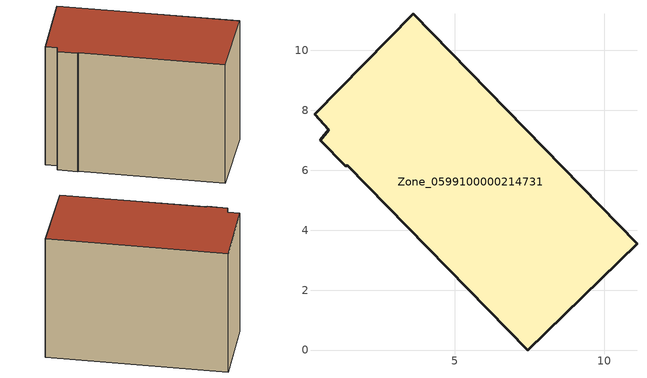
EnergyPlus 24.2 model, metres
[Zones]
Zone_0599100000214731
 floor ground (C_G): 1.38,6.13 0.52,7.01 0.8,7.35 0.33,7.87 3.63,11.21 11.09,3.55 7.44,0 1.42,6.17 z0
 wall outside (C_F): 11.09,3.55 3.63,11.21 0.33,7.87 0.8,7.35 0.52,7.01 1.38,6.13 1.42,6.17 7.44,0 11.09,3.55 z0:7.91
 roof outside (C_R): 0.52,7.01 1.38,6.13 1.42,6.17 7.44,0 11.09,3.55 3.63,11.21 0.33,7.87 0.8,7.35 z7.91
[BUILDING]
Pand.0599100000214731: North Axis=0; Terrain=City; Loads Convergence Tolerance Value=0.04; Temperature Convergence Tolerance Value=0.4; Solar Distribution=FullExterior; Maximum Number of Warmup Days=25; Minimum Number of Warmup Days=1
[Site:Location]
Rotterdam.The.Hague.AP_ZH_NLD Design_Conditions: Latitude=51.96; Longitude=4.45; Time Zone=1; Elevation=-4.5
[SITE:GROUNDTEMPERATURE:BUILDINGSURFACE]
18, 18, 18, 18, 18, 18, 18, 18, 18, 18, 18, 18
[MATERIAL] Thermal Absorptance=0.9; Solar Absorptance=0.7; Visible Absorptance=0.7
Name | Roughness | Thickness | Conductivity | Density | Specific Heat
G.TI.1975-1991 | MediumSmooth | 0.15 | 0.288461 | 540 | 1210
F.TI.1975-1991 | Rough | 0.3 | 0.230769 | 1920 | 840
R.TI.1975-1991 | MediumRough | 0.2 | 0.153846 | 1500 | 1000
[CONSTRUCTION]
C_G: G.TI.1975-1991
C_F: F.TI.1975-1991
C_R: R.TI.1975-1991
[ZONE]
Zone_0599100000214731: Type=1; Multiplier=1; Ceiling Height=Autocalculate; Volume=Autocalculate; Floor Area=autocalculate; Part of Total Floor Area=Yes
[ZONEINFILTRATION:DESIGNFLOWRATE]
Infil_Zone_0599100000214731: Zone or ZoneList or Space or SpaceList=Zone_0599100000214731; Schedule=AlwaysOn; Design Flow Rate Calculation Method=Flow/Area; Flow Rate per Floor Area=0.003; Constant Term Coefficient=1; Temperature Term Coefficient=0; Velocity Term Coefficient=0; Velocity Squared Term Coefficient=0
[HVACTEMPLATE:ZONE:IDEALLOADSAIRSYSTEM]
Zone_0599100000214731: Maximum Heating Supply Air Temperature=50; Minimum Cooling Supply Air Temperature=13; Maximum Heating Supply Air Humidity Ratio=0.0156; Minimum Cooling Supply Air Humidity Ratio=0.0077; Heating Limit=NoLimit; Cooling Limit=NoLimit; Dehumidification Control Type=ConstantSensibleHeatRatio; Cooling Sensible Heat Ratio=0.7; Dehumidification Setpoint=60; Humidification Control Type=None; Humidification Setpoint=30; Outdoor Air Method=None; Outdoor Air Flow Rate per Person=0.00944; Outdoor Air Flow Rate per Zone Floor Area=0; Outdoor Air Flow Rate per Zone=0; Demand Controlled Ventilation Type=None; Outdoor Air Economizer Type=NoEconomizer; Heat Recovery Type=None; Sensible Heat Recovery Effectiveness=0.7; Latent Heat Recovery Effectiveness=0.65
[ZONECONTROL:THERMOSTAT]
ThermostatControl_Zone_0599100000214731: Zone or ZoneList=Zone_0599100000214731; Control Type Schedule=DualSetpointControlType; Control 1=Thermostat_Zone_0599100000214731; Temperature Difference Between Cutout And Setpoint=0
[THERMOSTATSETPOINT:DUALSETPOINT]
Thermostat_Zone_0599100000214731: Heating Setpoint Temperature Schedule=HeatingSetpoint_Zone_0599100000214731; Cooling Setpoint Temperature Schedule=CoolingSetpoint_Zone_0599100000214731
[SCHEDULE:COMPACT]
HeatingSetpoint_Zone_0599100000214731: Through: 12/31, For: AllDays, Until: 24:00, 21
CoolingSetpoint_Zone_0599100000214731: Through: 12/31, For: AllDays, Until: 24:00, 24
DualSetpointControlType: Through: 12/31, For: AllDays, Until: 24:00, 4
AlwaysOn: Through: 12/31, For: AllDays, Until: 24:00, 1
